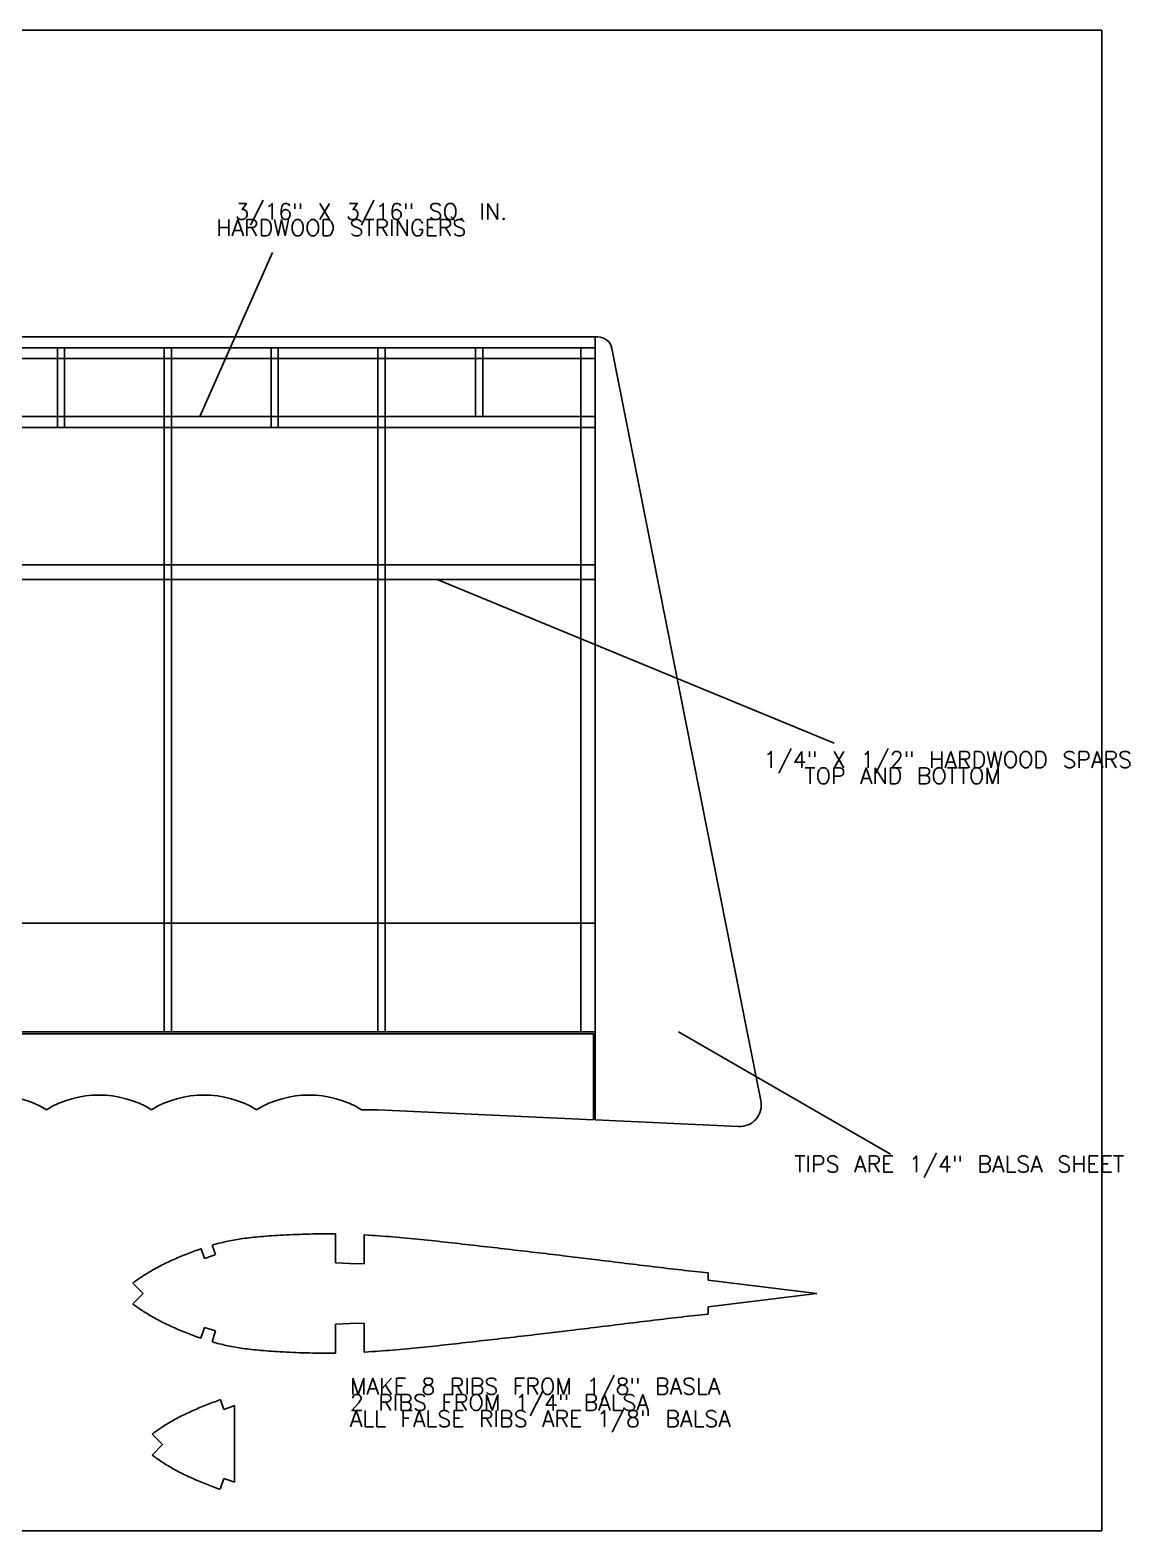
# Model space of a CAD drawing. Extents: x -766 to 850, y -844 to 880.
# Drawn here: x -177 to 305, y -844 to -186 of the extents above; entities that cross this region are included whole.
import ezdxf

# ---------------------------------------------------------------- set-up
doc = ezdxf.new("R2010")
doc.units = 0
doc.header["$LTSCALE"] = 25
doc.header["$MEASUREMENT"] = 0
doc.linetypes.add('HIDDEN', pattern=[9.525, 6.35, -3.175])
doc.layers.add('1', color=7, linetype='CONTINUOUS')
doc.layers.add('CONTINUOUS', color=7, linetype='CONTINUOUS')
doc.styles.get("Standard").update_dxf_attribs({"font": 'txt.shx'})

msp = doc.modelspace()

# ---------------------------------------------------------------- linework, layer by layer
at = {"layer": '1', "color": 7, "linetype": 'Continuous'}
for p, q in [((-92.9, -717.56), (-92.14, -717.38)), ((-92.14, -717.38), (-91.38, -717.21)), ((-91.38, -717.21), (-90.61, -717.04)), ((-90.61, -717.04), (-89.83, -716.88)), ((-89.83, -716.88), (-89.04, -716.73)), ((-89.04, -716.73), (-88.24, -716.58)), ((-88.24, -716.58), (-87.43, -716.43)), ((-87.43, -716.43), (-86.61, -716.29)), ((-86.61, -716.29), (-85.77, -716.16)), ((-85.77, -716.16), (-84.91, -716.03)), ((-84.91, -716.03), (-84.04, -715.9)), ((-84.04, -715.9), (-83.14, -715.78)), ((-83.14, -715.78), (-82.22, -715.66)), ((-82.22, -715.66), (-81.28, -715.55)), ((-81.28, -715.55), (-80.31, -715.44)), ((-80.31, -715.44), (-79.32, -715.33)), ((-79.32, -715.33), (-78.3, -715.23)), ((-78.3, -715.23), (-77.25, -715.13)), ((-77.25, -715.13), (-76.17, -715.03)), ((-76.17, -715.03), (-75.06, -714.93)), ((-75.06, -714.93), (-73.91, -714.84)), ((-73.91, -714.84), (-72.72, -714.75)), ((-72.72, -714.75), (-71.51, -714.66)), ((-71.51, -714.66), (-70.26, -714.58)), ((-70.26, -714.58), (-68.98, -714.5)), ((-68.98, -714.5), (-67.67, -714.42)), ((-67.67, -714.42), (-66.33, -714.35)), ((-66.33, -714.35), (-64.97, -714.27)), ((-64.97, -714.27), (-63.59, -714.21)), ((-63.59, -714.21), (-62.18, -714.15)), ((-62.18, -714.15), (-60.76, -714.09)), ((-60.76, -714.09), (-59.31, -714.04)), ((-59.31, -714.04), (-57.85, -713.99)), ((-57.85, -713.99), (-56.38, -713.95)), ((-56.38, -713.95), (-54.89, -713.92)), ((-54.89, -713.92), (-53.4, -713.89)), ((-53.4, -713.89), (-51.89, -713.87)), ((-51.89, -713.87), (-50.38, -713.85)), ((-50.38, -713.85), (-48.86, -713.84)), ((-48.86, -713.84), (-47.34, -713.84)), ((-47.34, -713.84), (-45.81, -713.85)), ((-45.81, -713.85), (-44.29, -713.87)), ((-44.29, -713.87), (-43.53, -713.88)), ((-30.57, -714.33), (-29.05, -714.42)), ((-29.05, -714.42), (-27.53, -714.51)), ((-27.53, -714.51), (-26, -714.61)), ((-26, -714.61), (-24.48, -714.71)), ((-24.48, -714.71), (-22.95, -714.82)), ((-22.95, -714.82), (-21.43, -714.93)), ((-21.43, -714.93), (-19.91, -715.05)), ((-19.91, -715.05), (-18.38, -715.17)), ((-18.38, -715.17), (-16.86, -715.3)), ((-16.86, -715.3), (-15.33, -715.43)), ((-15.33, -715.43), (-13.81, -715.56)), ((-13.81, -715.56), (-12.29, -715.7)), ((-12.29, -715.7), (-10.76, -715.84)), ((-10.76, -715.84), (-9.24, -715.99)), ((-9.24, -715.99), (-7.71, -716.14)), ((-7.71, -716.14), (-6.19, -716.29)), ((-6.19, -716.29), (-4.67, -716.45)), ((-4.67, -716.45), (-3.14, -716.61)), ((-3.14, -716.61), (-1.62, -716.77)), ((-1.62, -716.77), (-0.09, -716.93)), ((-0.09, -716.93), (1.43, -717.1)), ((1.43, -717.1), (2.95, -717.27)), ((2.95, -717.27), (4.48, -717.44)), ((4.48, -717.44), (6, -717.61)), ((-112.13, -724.09), (-111.39, -723.78)), ((-111.39, -723.78), (-110.64, -723.47)), ((-110.64, -723.47), (-109.9, -723.17)), ((-109.9, -723.17), (-109.15, -722.87)), ((-109.15, -722.87), (-108.41, -722.58)), ((-108.41, -722.58), (-107.67, -722.29)), ((-107.67, -722.29), (-106.93, -722.01)), ((-106.93, -722.01), (-106.19, -721.73)), ((-106.19, -721.73), (-105.45, -721.45)), ((-105.45, -721.45), (-104.72, -721.18)), ((-104.72, -721.18), (-103.98, -720.91)), ((-103.98, -720.91), (-103.25, -720.65)), ((-103.25, -720.65), (-102.52, -720.4)), ((-102.52, -720.4), (-102.33, -720.33)), ((-97.57, -718.81), (-97.39, -718.75)), ((-97.39, -718.75), (-96.65, -718.54)), ((-96.65, -718.54), (-95.9, -718.33)), ((-95.9, -718.33), (-95.16, -718.13)), ((-95.16, -718.13), (-94.41, -717.94)), ((-94.41, -717.94), (-93.66, -717.74)), ((-93.66, -717.74), (-92.9, -717.56)), ((6, -717.61), (7.53, -717.78)), ((7.53, -717.78), (9.05, -717.95)), ((9.05, -717.95), (10.57, -718.12)), ((10.57, -718.12), (12.1, -718.3)), ((12.1, -718.3), (13.62, -718.47)), ((13.62, -718.47), (15.15, -718.64)), ((15.15, -718.64), (16.67, -718.82)), ((16.67, -718.82), (18.19, -718.99)), ((18.19, -718.99), (19.72, -719.17)), ((19.72, -719.17), (21.24, -719.34)), ((21.24, -719.34), (22.77, -719.51)), ((22.77, -719.51), (24.29, -719.69)), ((24.29, -719.69), (25.81, -719.86)), ((25.81, -719.86), (27.34, -720.03)), ((27.34, -720.03), (28.86, -720.21)), ((28.86, -720.21), (30.39, -720.38)), ((30.39, -720.38), (31.91, -720.56)), ((31.91, -720.56), (33.43, -720.73)), ((33.43, -720.73), (34.96, -720.91)), ((34.96, -720.91), (36.48, -721.08)), ((36.48, -721.08), (38.01, -721.26)), ((38.01, -721.26), (39.53, -721.44)), ((39.53, -721.44), (41.05, -721.61)), ((41.05, -721.61), (42.58, -721.79)), ((42.58, -721.79), (44.1, -721.97)), ((44.1, -721.97), (45.63, -722.15)), ((45.63, -722.15), (47.15, -722.33)), ((47.15, -722.33), (48.67, -722.51)), ((48.67, -722.51), (50.2, -722.69)), ((50.2, -722.69), (51.72, -722.87)), ((51.72, -722.87), (53.25, -723.05)), ((53.25, -723.05), (54.77, -723.23)), ((54.77, -723.23), (56.29, -723.42)), ((-125.46, -730.79), (-124.82, -730.41)), ((-124.82, -730.41), (-124.18, -730.03)), ((-124.18, -730.03), (-123.53, -729.65)), ((-123.53, -729.65), (-122.86, -729.27)), ((-122.86, -729.27), (-122.19, -728.9)), ((-122.19, -728.9), (-121.51, -728.53)), ((-121.51, -728.53), (-120.82, -728.16)), ((-120.82, -728.16), (-120.12, -727.8)), ((-120.12, -727.8), (-119.42, -727.44)), ((-119.42, -727.44), (-118.71, -727.09)), ((-118.71, -727.09), (-117.99, -726.74)), ((-117.99, -726.74), (-117.27, -726.39)), ((-117.27, -726.39), (-116.55, -726.05)), ((-116.55, -726.05), (-115.82, -725.71)), ((-115.82, -725.71), (-115.09, -725.38)), ((-115.09, -725.38), (-114.35, -725.05)), ((-114.35, -725.05), (-113.61, -724.72)), ((-113.61, -724.72), (-112.87, -724.41)), ((-112.87, -724.41), (-112.13, -724.09)), ((70.01, -725.08), (71.53, -725.27)), ((71.53, -725.27), (73.06, -725.46)), ((73.06, -725.46), (74.58, -725.64)), ((74.58, -725.64), (76.11, -725.83)), ((76.11, -725.83), (77.63, -726.02)), ((77.63, -726.02), (79.15, -726.21)), ((79.15, -726.21), (80.68, -726.4)), ((80.68, -726.4), (82.2, -726.58)), ((82.2, -726.58), (83.73, -726.77)), ((83.73, -726.77), (85.25, -726.96)), ((85.25, -726.96), (86.77, -727.15)), ((86.77, -727.15), (88.3, -727.33)), ((88.3, -727.33), (89.82, -727.52)), ((89.82, -727.52), (91.35, -727.71)), ((91.35, -727.71), (92.87, -727.89)), ((92.87, -727.89), (94.39, -728.07)), ((94.39, -728.07), (95.92, -728.26)), ((95.92, -728.26), (97.44, -728.44)), ((97.44, -728.44), (98.97, -728.62)), ((98.97, -728.62), (100.49, -728.8)), ((100.49, -728.8), (102.01, -728.98)), ((102.01, -728.98), (103.54, -729.15)), ((103.54, -729.15), (105.06, -729.33)), ((105.06, -729.33), (106.59, -729.5)), ((106.59, -729.5), (108.11, -729.67)), ((108.11, -729.67), (109.63, -729.84)), ((109.63, -729.84), (111.14, -730)), ((111.14, -730), (112.64, -730.17)), ((112.64, -730.17), (114.13, -730.33)), ((114.13, -730.33), (115.59, -730.48)), ((115.59, -730.48), (117.04, -730.64)), ((-132.29, -735.38), (-131.88, -735.07)), ((-131.88, -735.07), (-131.44, -734.75)), ((-131.44, -734.75), (-130.98, -734.42)), ((-130.98, -734.42), (-130.51, -734.08)), ((-130.51, -734.08), (-130.01, -733.73)), ((-130.01, -733.73), (-129.5, -733.38)), ((-129.5, -733.38), (-128.97, -733.02)), ((-128.97, -733.02), (-128.42, -732.66)), ((-128.42, -732.66), (-127.86, -732.29)), ((-127.86, -732.29), (-127.28, -731.92)), ((-127.28, -731.92), (-126.68, -731.54)), ((-126.68, -731.54), (-126.08, -731.17)), ((-126.08, -731.17), (-125.46, -730.79)), ((117.04, -730.64), (118.45, -730.78)), ((118.45, -730.78), (119.84, -730.93)), ((119.84, -730.93), (119.92, -730.94)), ((-132.29, -744.6), (-131.88, -744.91)), ((-131.88, -744.91), (-131.44, -745.23)), ((-131.44, -745.23), (-130.98, -745.56)), ((-130.98, -745.56), (-130.51, -745.9)), ((-130.51, -745.9), (-130.01, -746.24)), ((-130.01, -746.24), (-129.5, -746.6)), ((-129.5, -746.6), (-128.97, -746.95)), ((-128.97, -746.95), (-128.42, -747.32)), ((-128.42, -747.32), (-127.86, -747.69)), ((-127.86, -747.69), (-127.28, -748.06)), ((-127.28, -748.06), (-126.68, -748.43)), ((-126.68, -748.43), (-126.08, -748.81)), ((-126.08, -748.81), (-125.46, -749.19)), ((-125.46, -749.19), (-124.82, -749.57)), ((-124.82, -749.57), (-124.18, -749.95)), ((-124.18, -749.95), (-123.53, -750.33)), ((-123.53, -750.33), (-122.86, -750.7)), ((106.59, -750.48), (108.11, -750.31)), ((108.11, -750.31), (109.63, -750.14)), ((109.63, -750.14), (111.14, -749.97)), ((111.14, -749.97), (112.64, -749.81)), ((112.64, -749.81), (114.13, -749.65)), ((114.13, -749.65), (115.59, -749.49)), ((115.59, -749.49), (117.04, -749.34)), ((117.04, -749.34), (118.45, -749.19)), ((118.45, -749.19), (119.84, -749.05)), ((119.84, -749.05), (119.92, -749.04)), ((-122.86, -750.7), (-122.19, -751.08)), ((-122.19, -751.08), (-121.51, -751.45)), ((-121.51, -751.45), (-120.82, -751.82)), ((-120.82, -751.82), (-120.12, -752.18)), ((-120.12, -752.18), (-119.42, -752.54)), ((-119.42, -752.54), (-118.71, -752.89)), ((-118.71, -752.89), (-117.99, -753.24)), ((-117.99, -753.24), (-117.27, -753.59)), ((-117.27, -753.59), (-116.55, -753.93)), ((-116.55, -753.93), (-115.82, -754.27)), ((-115.82, -754.27), (-115.09, -754.6)), ((-115.09, -754.6), (-114.35, -754.93)), ((-114.35, -754.93), (-113.61, -755.25)), ((-113.61, -755.25), (-112.87, -755.57)), ((-112.87, -755.57), (-112.13, -755.89)), ((-112.13, -755.89), (-111.39, -756.2)), ((-111.39, -756.2), (-110.64, -756.51)), ((-110.64, -756.51), (-109.9, -756.81)), ((-109.9, -756.81), (-109.15, -757.11)), ((59.34, -756.19), (60.87, -756.01)), ((60.87, -756.01), (62.39, -755.82)), ((62.39, -755.82), (63.91, -755.64)), ((63.91, -755.64), (65.44, -755.45)), ((65.44, -755.45), (66.96, -755.27)), ((66.96, -755.27), (68.49, -755.08)), ((68.49, -755.08), (70.01, -754.89)), ((70.01, -754.89), (71.53, -754.71)), ((71.53, -754.71), (73.06, -754.52)), ((73.06, -754.52), (74.58, -754.33)), ((74.58, -754.33), (76.11, -754.14)), ((76.11, -754.14), (77.63, -753.96)), ((77.63, -753.96), (79.15, -753.77)), ((79.15, -753.77), (80.68, -753.58)), ((80.68, -753.58), (82.2, -753.39)), ((82.2, -753.39), (83.73, -753.2)), ((83.73, -753.2), (85.25, -753.02)), ((85.25, -753.02), (86.77, -752.83)), ((86.77, -752.83), (88.3, -752.64)), ((88.3, -752.64), (89.82, -752.46)), ((89.82, -752.46), (91.35, -752.27)), ((91.35, -752.27), (92.87, -752.09)), ((92.87, -752.09), (94.39, -751.9)), ((94.39, -751.9), (95.92, -751.72)), ((95.92, -751.72), (97.44, -751.54)), ((97.44, -751.54), (98.97, -751.36)), ((98.97, -751.36), (100.49, -751.18)), ((100.49, -751.18), (102.01, -751)), ((102.01, -751), (103.54, -750.83)), ((103.54, -750.83), (105.06, -750.65)), ((105.06, -750.65), (106.59, -750.48)), ((-109.15, -757.11), (-108.41, -757.4)), ((-108.41, -757.4), (-107.67, -757.69)), ((-107.67, -757.69), (-106.93, -757.97)), ((-106.93, -757.97), (-106.19, -758.25)), ((-106.19, -758.25), (-105.45, -758.53)), ((-105.45, -758.53), (-104.72, -758.8)), ((-104.72, -758.8), (-103.98, -759.06)), ((-103.98, -759.06), (-103.25, -759.32)), ((-103.25, -759.32), (-102.52, -759.58)), ((-97.39, -761.22), (-96.65, -761.44)), ((-96.65, -761.44), (-95.9, -761.64)), ((-95.9, -761.64), (-95.16, -761.85)), ((-95.16, -761.85), (-94.41, -762.04)), ((-94.41, -762.04), (-93.66, -762.23)), ((-93.66, -762.23), (-92.9, -762.42)), ((-92.9, -762.42), (-92.14, -762.59)), ((-92.14, -762.59), (-91.38, -762.77)), ((-91.38, -762.77), (-90.61, -762.93)), ((-90.61, -762.93), (-89.83, -763.09)), ((-89.83, -763.09), (-89.04, -763.25)), ((-89.04, -763.25), (-88.24, -763.4)), ((-88.24, -763.4), (-87.43, -763.54)), ((-4.67, -763.53), (-3.14, -763.37)), ((-3.14, -763.37), (-1.62, -763.21)), ((-1.62, -763.21), (-0.09, -763.04)), ((-0.09, -763.04), (1.43, -762.88)), ((1.43, -762.88), (2.95, -762.71)), ((2.95, -762.71), (4.48, -762.54)), ((4.48, -762.54), (6, -762.37)), ((6, -762.37), (7.53, -762.2)), ((7.53, -762.2), (9.05, -762.03)), ((9.05, -762.03), (10.57, -761.85)), ((10.57, -761.85), (12.1, -761.68)), ((12.1, -761.68), (13.62, -761.51)), ((13.62, -761.51), (15.15, -761.33)), ((15.15, -761.33), (16.67, -761.16)), ((16.67, -761.16), (18.19, -760.99)), ((18.19, -760.99), (19.72, -760.81)), ((19.72, -760.81), (21.24, -760.64)), ((21.24, -760.64), (22.77, -760.46)), ((22.77, -760.46), (24.29, -760.29)), ((24.29, -760.29), (25.81, -760.12)), ((25.81, -760.12), (27.34, -759.94)), ((27.34, -759.94), (28.86, -759.77)), ((28.86, -759.77), (30.39, -759.59)), ((30.39, -759.59), (31.91, -759.42)), ((31.91, -759.42), (33.43, -759.24)), ((33.43, -759.24), (34.96, -759.07)), ((34.96, -759.07), (36.48, -758.89)), ((36.48, -758.89), (38.01, -758.72)), ((38.01, -758.72), (39.53, -758.54)), ((39.53, -758.54), (41.05, -758.36)), ((41.05, -758.36), (42.58, -758.19)), ((42.58, -758.19), (44.1, -758.01)), ((44.1, -758.01), (45.63, -757.83)), ((-87.43, -763.54), (-86.61, -763.68)), ((-86.61, -763.68), (-85.77, -763.82)), ((-85.77, -763.82), (-84.91, -763.95)), ((-84.91, -763.95), (-84.04, -764.07)), ((-84.04, -764.07), (-83.14, -764.2)), ((-83.14, -764.2), (-82.22, -764.31)), ((-82.22, -764.31), (-81.28, -764.43)), ((-81.28, -764.43), (-80.31, -764.54)), ((-80.31, -764.54), (-79.32, -764.64)), ((-79.32, -764.64), (-78.3, -764.75)), ((-78.3, -764.75), (-77.25, -764.85)), ((-77.25, -764.85), (-76.17, -764.95)), ((-76.17, -764.95), (-75.06, -765.04)), ((-75.06, -765.04), (-73.91, -765.13)), ((-73.91, -765.13), (-72.72, -765.22)), ((-72.72, -765.22), (-71.51, -765.31)), ((-71.51, -765.31), (-70.26, -765.4)), ((-70.26, -765.4), (-68.98, -765.48)), ((-68.98, -765.48), (-67.67, -765.56)), ((-67.67, -765.56), (-66.33, -765.63)), ((-66.33, -765.63), (-64.97, -765.7)), ((-64.97, -765.7), (-63.59, -765.77)), ((-63.59, -765.77), (-62.18, -765.83)), ((-62.18, -765.83), (-60.76, -765.89)), ((-60.76, -765.89), (-59.31, -765.94)), ((-59.31, -765.94), (-57.85, -765.98)), ((-57.85, -765.98), (-56.38, -766.03)), ((-56.38, -766.03), (-54.89, -766.06)), ((-54.89, -766.06), (-53.4, -766.09)), ((-53.4, -766.09), (-51.89, -766.11)), ((-51.89, -766.11), (-50.38, -766.12)), ((-50.38, -766.12), (-48.86, -766.13)), ((-48.86, -766.13), (-47.34, -766.13)), ((-47.34, -766.13), (-45.81, -766.12)), ((-45.81, -766.12), (-44.29, -766.11)), ((-30.89, -765.66), (-30.57, -765.64)), ((-30.57, -765.64), (-29.05, -765.56)), ((-29.05, -765.56), (-27.53, -765.47)), ((-27.53, -765.47), (-26, -765.37)), ((-26, -765.37), (-24.48, -765.27)), ((-24.48, -765.27), (-22.95, -765.16)), ((-22.95, -765.16), (-21.43, -765.05)), ((-21.43, -765.05), (-19.91, -764.93)), ((-19.91, -764.93), (-18.38, -764.81)), ((-18.38, -764.81), (-16.86, -764.68)), ((-16.86, -764.68), (-15.33, -764.55)), ((-15.33, -764.55), (-13.81, -764.41)), ((-13.81, -764.41), (-12.29, -764.28)), ((-12.29, -764.28), (-10.76, -764.13)), ((-10.76, -764.13), (-9.24, -763.99)), ((-9.24, -763.99), (-7.71, -763.84)), ((-7.71, -763.84), (-6.19, -763.68)), ((-6.19, -763.68), (-4.67, -763.53)), ((-102.97, -790.03), (-102.23, -789.72)), ((-102.23, -789.72), (-101.48, -789.42)), ((-101.48, -789.42), (-100.74, -789.12)), ((-100.74, -789.12), (-99.99, -788.83)), ((-99.99, -788.83), (-99.25, -788.54)), ((-99.25, -788.54), (-98.51, -788.26)), ((-98.51, -788.26), (-97.77, -787.98)), ((-97.77, -787.98), (-97.04, -787.7)), ((-97.04, -787.7), (-96.3, -787.43)), ((-96.3, -787.43), (-95.57, -787.17)), ((-95.57, -787.17), (-94.84, -786.91)), ((-94.84, -786.91), (-94.11, -786.65)), ((-94.11, -786.65), (-93.91, -786.58)), ((-116.41, -796.66), (-115.77, -796.28)), ((-115.77, -796.28), (-115.11, -795.9)), ((-115.11, -795.9), (-114.45, -795.52)), ((-114.45, -795.52), (-113.77, -795.15)), ((-113.77, -795.15), (-113.09, -794.78)), ((-113.09, -794.78), (-112.4, -794.41)), ((-112.4, -794.41), (-111.71, -794.05)), ((-111.71, -794.05), (-111, -793.69)), ((-111, -793.69), (-110.29, -793.34)), ((-110.29, -793.34), (-109.58, -792.99)), ((-109.58, -792.99), (-108.86, -792.64)), ((-108.86, -792.64), (-108.13, -792.3)), ((-108.13, -792.3), (-107.4, -791.96)), ((-107.4, -791.96), (-106.67, -791.63)), ((-106.67, -791.63), (-105.94, -791.3)), ((-105.94, -791.3), (-105.2, -790.98)), ((-105.2, -790.98), (-104.46, -790.66)), ((-104.46, -790.66), (-103.71, -790.34)), ((-103.71, -790.34), (-102.97, -790.03)), ((-123.88, -801.63), (-123.46, -801.32)), ((-123.46, -801.32), (-123.03, -801)), ((-123.03, -801), (-122.57, -800.67)), ((-122.57, -800.67), (-122.09, -800.33)), ((-122.09, -800.33), (-121.6, -799.99)), ((-121.6, -799.99), (-121.08, -799.63)), ((-121.08, -799.63), (-120.55, -799.27)), ((-120.55, -799.27), (-120.01, -798.91)), ((-120.01, -798.91), (-119.44, -798.54)), ((-119.44, -798.54), (-118.86, -798.17)), ((-118.86, -798.17), (-118.27, -797.79)), ((-118.27, -797.79), (-117.66, -797.42)), ((-117.66, -797.42), (-117.04, -797.04)), ((-117.04, -797.04), (-116.41, -796.66)), ((-123.88, -810.85), (-123.46, -811.16)), ((-123.46, -811.16), (-123.03, -811.48)), ((-123.03, -811.48), (-122.57, -811.81)), ((-122.57, -811.81), (-122.09, -812.15)), ((-122.09, -812.15), (-121.6, -812.49)), ((-121.6, -812.49), (-121.08, -812.85)), ((-121.08, -812.85), (-120.55, -813.21)), ((-120.55, -813.21), (-120.01, -813.57)), ((-120.01, -813.57), (-119.44, -813.94)), ((-119.44, -813.94), (-118.86, -814.31)), ((-118.86, -814.31), (-118.27, -814.69)), ((-118.27, -814.69), (-117.66, -815.06)), ((-117.66, -815.06), (-117.04, -815.44)), ((-117.04, -815.44), (-116.41, -815.82)), ((-116.41, -815.82), (-115.77, -816.2)), ((-115.77, -816.2), (-115.11, -816.58)), ((-115.11, -816.58), (-114.45, -816.96)), ((-114.45, -816.96), (-113.77, -817.33)), ((-113.77, -817.33), (-113.09, -817.7)), ((-113.09, -817.7), (-112.4, -818.07)), ((-112.4, -818.07), (-111.71, -818.43)), ((-111.71, -818.43), (-111, -818.79)), ((-111, -818.79), (-110.29, -819.14)), ((-110.29, -819.14), (-109.58, -819.49)), ((-109.58, -819.49), (-108.86, -819.84)), ((-108.86, -819.84), (-108.13, -820.18)), ((-108.13, -820.18), (-107.4, -820.52)), ((-107.4, -820.52), (-106.67, -820.85)), ((-106.67, -820.85), (-105.94, -821.18)), ((-105.94, -821.18), (-105.2, -821.5)), ((-105.2, -821.5), (-104.46, -821.82)), ((-104.46, -821.82), (-103.71, -822.14)), ((-103.71, -822.14), (-102.97, -822.45)), ((-102.97, -822.45), (-102.23, -822.76)), ((-102.23, -822.76), (-101.48, -823.06)), ((-101.48, -823.06), (-100.74, -823.36)), ((-100.74, -823.36), (-99.99, -823.65)), ((-99.99, -823.65), (-99.25, -823.94)), ((-99.25, -823.94), (-98.51, -824.22)), ((-98.51, -824.22), (-97.77, -824.5)), ((-97.77, -824.5), (-97.04, -824.78)), ((-97.04, -824.78), (-96.3, -825.05)), ((-96.3, -825.05), (-95.57, -825.31)), ((-95.57, -825.31), (-94.84, -825.57)), ((-94.84, -825.57), (-94.11, -825.83))]:
    msp.add_line(p, q, dxfattribs=at)
at = {"layer": 'CONTINUOUS', "color": 7, "linetype": 'Continuous'}
for p, q in [((292.46, -185.92), (-761.61, -185.92)), ((292.46, -844.12), (292.46, -185.92)), ((-634.52, -320.48), (71.46, -320.48)), ((70.33, -320.48), (70.33, -420.49)), ((-349.53, -325.24), (70.33, -325.24)), ((-165.38, -325.24), (-165.38, -355.4)), ((-162.21, -325.24), (-162.21, -355.4)), ((-118.58, -325.24), (-118.58, -355.4)), ((-115.41, -325.24), (-115.41, -355.4)), ((-71.72, -325.24), (-71.72, -355.4)), ((-68.55, -325.24), (-68.55, -355.4)), ((-24.92, -325.24), (-24.92, -355.4)), ((-21.75, -325.24), (-21.75, -355.4)), ((17.94, -325.24), (17.94, -355.4)), ((21.12, -325.24), (21.12, -355.4)), ((63.98, -325.24), (63.98, -355.4)), ((77.69, -325.59), (137, -625.28)), ((-209.07, -330), (-165.38, -330)), ((-162.21, -330), (-118.58, -330)), ((-115.41, -330), (-71.72, -330)), ((-68.55, -330), (-24.92, -330)), ((-21.75, -330), (17.94, -330)), ((21.12, -330), (63.98, -330)), ((-634.52, -355.4), (70.33, -355.4)), ((-634.52, -360.16), (70.33, -360.16)), ((-118.58, -360.16), (-118.58, -420.49)), ((-115.41, -360.16), (-115.41, -420.49)), ((-24.92, -360.16), (-24.92, -420.49)), ((-21.75, -360.16), (-21.75, -420.49)), ((63.98, -360.16), (63.98, -420.49)), ((-634.52, -420.49), (70.33, -420.49)), ((70.33, -420.49), (70.33, -426.84)), ((-634.52, -426.84), (70.33, -426.84)), ((-118.58, -426.84), (-118.58, -577.65)), ((-115.41, -426.84), (-115.41, -577.65)), ((-24.92, -426.84), (-24.92, -577.65)), ((-21.75, -426.84), (-21.75, -577.65)), ((63.98, -426.84), (63.98, -577.65)), ((70.33, -426.84), (70.33, -625.28)), ((70.33, -577.65), (-634.52, -577.65)), ((70.33, -625.28), (-455.4, -625.28)), ((70.33, -625.28), (70.33, -663.85)), ((137, -625.28), (142.97, -655.42)), ((69.53, -626.07), (-446.64, -626.07)), ((69.53, -626.07), (69.53, -663.85)), ((-24.92, -659.41), (-32.07, -659.41)), ((69.53, -663.81), (-24.92, -659.41)), ((133.18, -666.78), (70.33, -663.85)), ((-43.53, -726.58), (-43.53, -713.88)), ((-30.89, -714.32), (-30.57, -714.33)), ((-30.89, -714.32), (-30.89, -727.02)), ((-102.33, -720.33), (-100.87, -724.58)), ((-100.87, -724.58), (-97.57, -723.41)), ((-97.57, -718.81), (-96.12, -722.9)), ((-97.57, -723.41), (-96.12, -722.9)), ((56.29, -723.42), (70.01, -725.08)), ((-43.53, -726.58), (-37.24, -726.8)), ((-37.24, -726.8), (-30.89, -727.02)), ((-127.73, -739.99), (-132.32, -735.4)), ((119.92, -730.94), (119.92, -734.13)), ((119.92, -734.13), (167.55, -739.99)), ((-127.73, -739.99), (-132.32, -744.58)), ((119.92, -745.85), (167.55, -739.99)), ((119.92, -745.85), (119.92, -749.04)), ((-100.87, -754.88), (-102.49, -759.59)), ((-96.12, -756.41), (-100.87, -754.88)), ((-96.12, -756.41), (-97.54, -761.18)), ((-37.21, -753.18), (-43.53, -753.4)), ((-43.53, -766.1), (-43.53, -753.4)), ((-37.21, -753.18), (-30.89, -752.96)), ((-30.89, -752.96), (-30.89, -765.66)), ((45.63, -757.83), (59.4, -756.19)), ((-97.39, -761.22), (-97.54, -761.18)), ((-44.29, -766.11), (-43.53, -766.1)), ((-93.91, -786.58), (-92.46, -790.83)), ((-92.46, -790.83), (-89.15, -789.66)), ((-89.15, -789.66), (-87.7, -789.15)), ((-87.7, -789.15), (-87.7, -822.66)), ((-119.31, -806.24), (-123.9, -801.65)), ((-119.31, -806.24), (-123.9, -810.83)), ((-92.46, -821.13), (-94.07, -825.84)), ((-87.7, -822.66), (-92.46, -821.13)), ((-761.61, -844.12), (292.46, -844.12))]:
    msp.add_line(p, q, dxfattribs=at)
at = {"layer": 'CONTINUOUS', "color": 5, "linetype": 'Continuous'}
for p, q in [((-102.99, -355.4), (-71.05, -283.55)), ((1.09, -426.84), (175.02, -498.66)), ((106.8, -625.28), (199.77, -678.95))]:
    msp.add_line(p, q, dxfattribs=at)
at = {"layer": 'CONTINUOUS', "color": 3, "linetype": 'HIDDEN'}
for p, q in [((-165.38, -330), (-162.21, -330)), ((-118.58, -330), (-115.41, -330)), ((-71.72, -330), (-68.55, -330)), ((-24.92, -330), (-21.75, -330)), ((17.94, -330), (21.12, -330)), ((63.98, -330), (70.33, -330)), ((-165.38, -355.4), (-165.38, -360.16)), ((-162.21, -355.4), (-162.21, -360.16)), ((-118.58, -355.4), (-118.58, -360.16)), ((-115.41, -355.4), (-115.41, -360.16)), ((-71.72, -355.4), (-71.72, -360.16)), ((-68.55, -355.4), (-68.55, -360.16)), ((-24.92, -355.4), (-24.92, -360.16)), ((-21.75, -355.4), (-21.75, -360.16)), ((63.98, -355.4), (63.98, -360.16)), ((-118.58, -420.49), (-118.58, -426.84)), ((-115.41, -420.49), (-115.41, -426.84)), ((-24.92, -420.49), (-24.92, -426.84)), ((-21.75, -420.49), (-21.75, -426.84)), ((63.98, -420.49), (63.98, -426.84)), ((-118.58, -577.65), (-118.58, -625.28)), ((-115.41, -577.65), (-115.41, -625.28)), ((-24.92, -577.65), (-24.92, -625.28)), ((-21.75, -577.65), (-21.75, -625.28)), ((63.98, -577.65), (63.98, -625.28))]:
    msp.add_line(p, q, dxfattribs=at)
at = {"layer": 'CONTINUOUS', "color": 7, "linetype": 'Continuous'}
for centre, radius, start, end in [((71.46, -326.83), 6.35, 11.19511, 90), ((-193.2, -697.35), 44.38, 58.75444, 121.24556), ((-147.16, -697.35), 44.38, 58.75444, 121.24556), ((-101.12, -697.35), 44.38, 58.75444, 121.24556), ((-55.08, -697.35), 44.38, 58.75444, 121.24556), ((133.62, -657.26), 9.52, 267.33067, 11.19511)]:
    msp.add_arc(centre, radius, start, end, dxfattribs=at)

# ---------------------------------------------------------------- texts
for s, p in [('3/16" X 3/16" SQ. IN. ', (-87.44, -269.07)), ('HARDWOOD STRINGERS', (-95.76, -276.18)), ('1/4" X 1/2" HARDWOOD SPARS', (144.09, -509.4)), ('TOP AND BOTTOM', (162.09, -516.51)), ('TIPS ARE 1/4" BALSA SHEET', (157.65, -686.78)), ('MAKE 8 RIBS FROM 1/8" BASLA', (-37.18, -784.22)), ('2 RIBS FROM 1/4" BALSA', (-37.18, -791.33)), ('ALL FALSE RIBS ARE 1/8" BALSA', (-37.18, -798.44))]:
    msp.add_text(s, height=7.1094, dxfattribs=at).set_placement(p)

doc.saveas('drawing.dxf')
